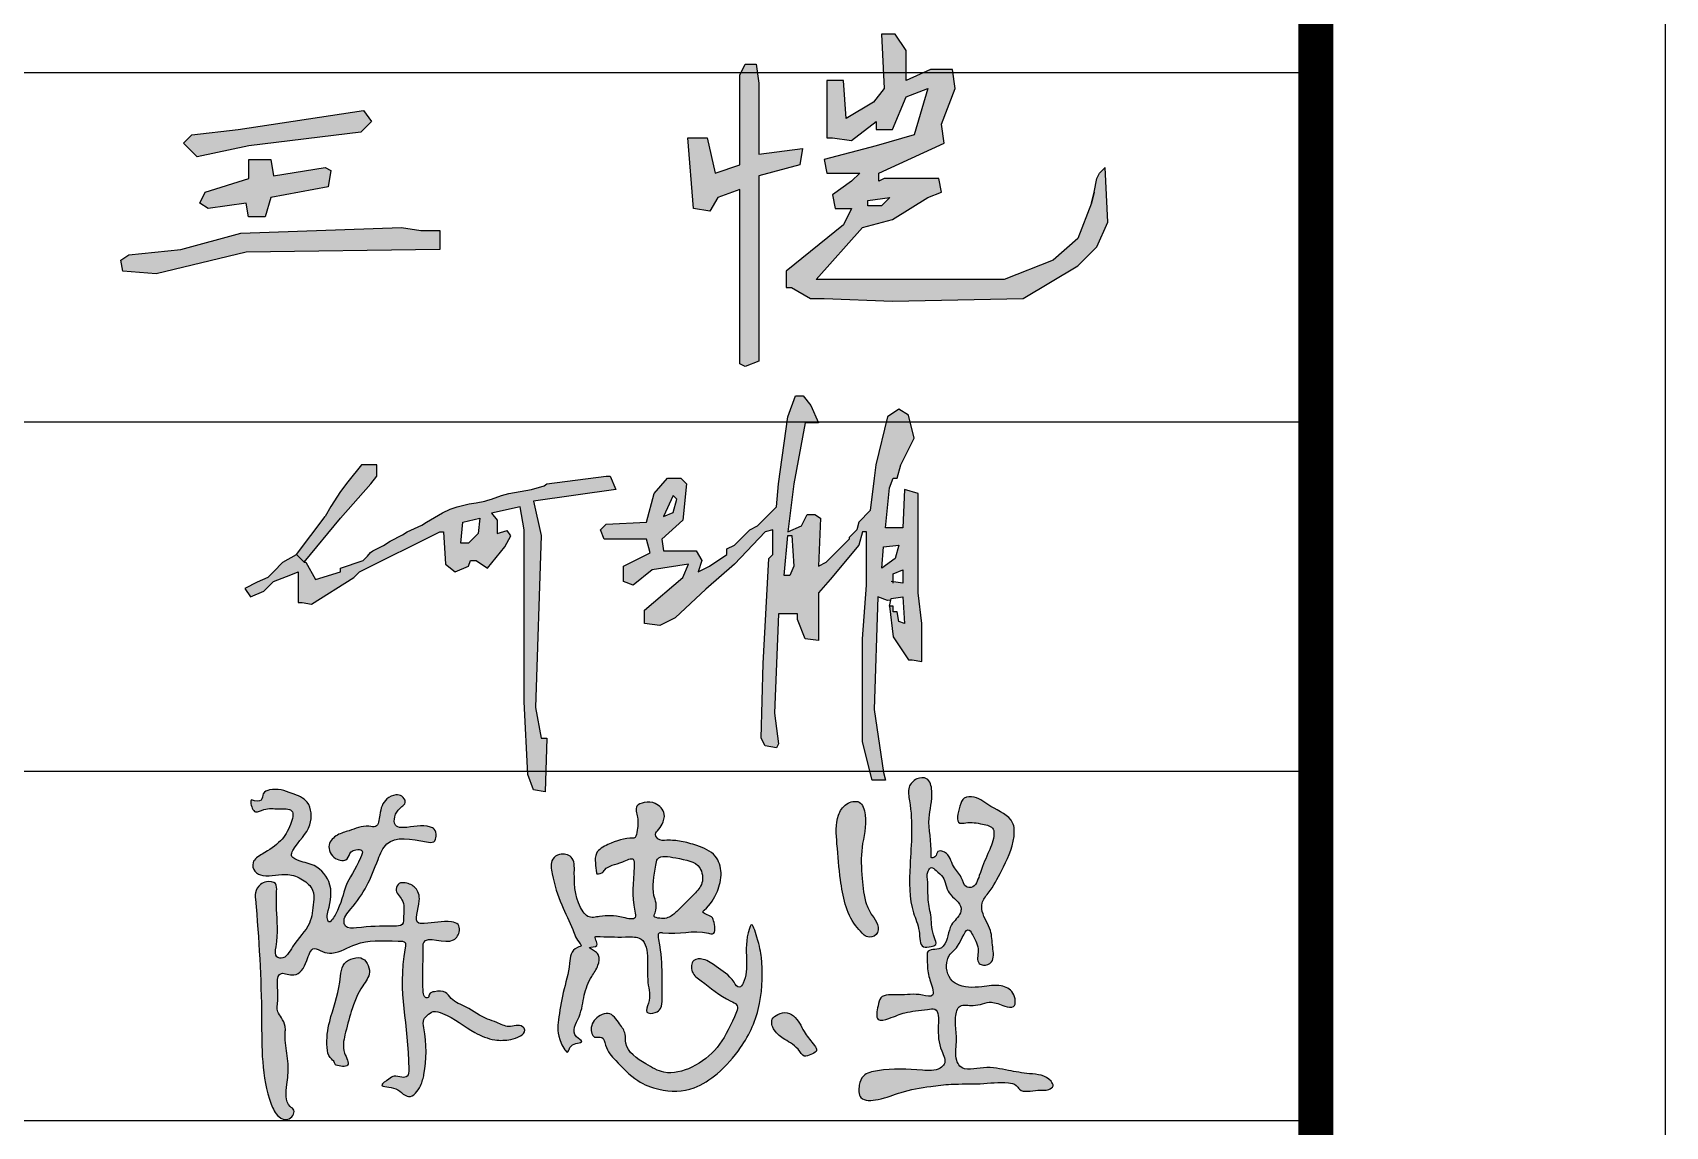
# Model space of a CAD drawing. Extents: x -446699 to 757189, y -606167 to -103070.
# Drawn here: x -299606 to -294935, y -475336 to -472206 of the extents above; entities that cross this region are included whole.
import ezdxf

# ---------------------------------------------------------------- set-up
doc = ezdxf.new("R2010")
doc.units = 0
doc.header["$LTSCALE"] = 1000
doc.header["$MEASUREMENT"] = 0
for name, color, linetype in [('14', 14, 'Continuous'), ('PUB_TITLE', 4, 'Continuous'), ('RAS2DXF', 7, 'Continuous')]:
    doc.layers.add(name, color=color, linetype=linetype)

# ---------------------------------------------------------------- blocks, each defined once
blk = doc.blocks.new('1')
h = blk.add_hatch(color=256)
edge = h.paths.add_edge_path()
edge.add_spline(control_points=[(21355.1, 61904.5), (21364.1, 61901.4), (21389.1, 61905.6), (21390.8, 61942.4), (21368.8, 61966.1), (21347.9, 62009.9), (21340.9, 62077.7), (21336.8, 62167), (21359.5, 62235.7), (21340, 62304), (21291.4, 62292.3), (21263.1, 62244.6), (21270, 62165.4), (21278, 62059.4), (21297.5, 61962.9), (21339, 61917.9), (21349.9, 61906.3), (21355.1, 61904.5)], knot_values=[0, 0, 0, 0, 28.307819, 57.769968, 88.507694, 124.345644, 201.226436, 291.546925, 386.640984, 427.045053, 463.957404, 503.597358, 586.749077, 692.132742, 831.729336, 860.655764, 877.274161, 877.274161, 877.274161, 877.274161], degree=3, periodic=0)
edge = h.paths.add_edge_path()
edge.add_spline(control_points=[(21478.4, 62338), (21481.8, 62348.5), (21497.2, 62365.1), (21536.9, 62368.5), (21551, 62310.3), (21526.4, 62239), (21545, 62181.2), (21541.5, 62131.5), (21559, 62135.5), (21558.2, 62156.5), (21597.1, 62148.5), (21600.9, 62107.5), (21632.4, 62082.3), (21637, 62048.2), (21670.6, 62044.9), (21685.5, 62094.6), (21704.7, 62140.7), (21724.4, 62183.5), (21725.9, 62223.8), (21683.9, 62232.8), (21655.7, 62238.1), (21611.2, 62229), (21623.5, 62278.1), (21635.2, 62311.3), (21679.5, 62311), (21718.5, 62275.6), (21783.7, 62252.1), (21785.2, 62170.4), (21751, 62104.2), (21718.6, 62041.2), (21687.4, 62005.9), (21690.7, 61964.4), (21719.1, 61926.9), (21719.1, 61877.4), (21728, 61831.8), (21698.1, 61818.5), (21672.2, 61828.9), (21684.8, 61870.7), (21669, 61896.9), (21645.4, 61942.3), (21626.4, 61873.3), (21597.7, 61857.4), (21582.1, 61822), (21589.9, 61784.5), (21631.9, 61754.8), (21684.4, 61756.8), (21740.6, 61767.1), (21784.6, 61747.9), (21791.7, 61694.9), (21748.8, 61703.2), (21713.8, 61721.8), (21671.8, 61697.9), (21622, 61712.5), (21609.6, 61663.4), (21615.4, 61630.2), (21616.8, 61588.2), (21609.7, 61555.7), (21633.4, 61510.6), (21699.7, 61530.8), (21762.9, 61515.9), (21828.3, 61504.6), (21880.2, 61503.3), (21900.3, 61469.7), (21878.2, 61455.3), (21846.9, 61462.5), (21804.7, 61447.5), (21788.5, 61476.7), (21746, 61483.7), (21684.8, 61474.5), (21608.3, 61478.1), (21532.1, 61468.5), (21458.2, 61456.4), (21400.3, 61430.5), (21332.2, 61424.7), (21331.3, 61471.8), (21345.1, 61506.9), (21418.9, 61522.8), (21489, 61518.7), (21558.8, 61513.5), (21589.3, 61538.6), (21564.1, 61587.2), (21561.4, 61629.3), (21565.8, 61699.2), (21514.4, 61689.1), (21469.8, 61688.2), (21429.5, 61668.8), (21378.1, 61654.7), (21387.6, 61699.6), (21395.1, 61739.2), (21460, 61731.9), (21497.2, 61741.1), (21551.9, 61726.2), (21544.3, 61766.8), (21529.6, 61799.2), (21532, 61834.5), (21529.5, 61862.9), (21550.1, 61868.2), (21566.5, 61867.1), (21593, 61889.3), (21589, 61937.2), (21626.4, 61962.7), (21632.8, 62002.3), (21586.1, 62024), (21584.5, 62075.3), (21560.1, 62092.1), (21543.3, 62110.2), (21527.6, 62087.8), (21535.2, 62056.2), (21530.8, 62011.2), (21545.5, 61956.8), (21542.8, 61917.6), (21561.4, 61879.9), (21539.3, 61874.9), (21508.4, 61869), (21511.2, 61928.4), (21477.4, 61994.7), (21480.4, 62131), (21491.5, 62247.7), (21474.5, 62325.5), (21478.4, 62338)], knot_values=[0, 0, 0, 0, 33.044335, 61.251559, 99.834577, 179.128309, 287.136684, 293.626372, 304.222081, 321.89763, 341.298681, 389.773321, 429.085753, 460.442942, 474.232403, 515.991121, 584.308958, 637.767202, 657.954884, 691.823055, 741.128844, 758.065346, 807.166317, 833.831578, 862.130535, 917.991356, 996.755558, 1037.203318, 1142.638209, 1218.442181, 1252.732265, 1276.226342, 1336.503053, 1385.433818, 1428.380168, 1453.515176, 1466.493699, 1503.117911, 1551.071281, 1569.222269, 1627.379835, 1663.025516, 1676.825009, 1740.091224, 1754.845074, 1829.056576, 1885.438295, 1925.71278, 1963.797638, 1989.198548, 2029.628044, 2083.630005, 2120.953101, 2156.437268, 2204.47303, 2228.678411, 2281.499038, 2300.604307, 2369.267547, 2442.13093, 2503.488696, 2570.218577, 2584.683942, 2600.307132, 2632.675176, 2686.308392, 2700.819843, 2724.022955, 2805.947354, 2890.997252, 2950.384119, 3037.924619, 3107.921476, 3157.83015, 3194.326335, 3222.848242, 3266.710561, 3397.422524, 3448.986685, 3465.135887, 3504.331042, 3578.987713, 3627.287973, 3648.561463, 3714.591085, 3763.895937, 3794.763936, 3834.894401, 3859.029715, 3911.711329, 3981.003943, 4010.13641, 4031.012851, 4076.58641, 4126.740687, 4136.881334, 4154.006975, 4177.675014, 4186.981897, 4253.331546, 4297.040805, 4309.985415, 4366.046749, 4416.141427, 4443.239008, 4459.260558, 4473.78132, 4505.628004, 4556.902588, 4607.722143, 4668.386119, 4688.700879, 4702.736788, 4724.899117, 4772.03031, 4827.839253, 4966.129027, 5153.423369, 5192.879366, 5192.879366, 5192.879366, 5192.879366], degree=3, periodic=0)
h = blk.add_hatch(color=256)
edge = h.paths.add_edge_path()
edge.add_spline(control_points=[(19572.3, 62301.1), (19580.1, 62297.5), (19602.9, 62294), (19600.3, 62323.1), (19638.7, 62337.7), (19682, 62322.7), (19743.8, 62299.1), (19747.4, 62213), (19702.8, 62180.6), (19682.3, 62139.5), (19707.1, 62121), (19751.3, 62119.2), (19809.1, 62064.2), (19798.9, 61998.8), (19787.8, 61963.7), (19794.6, 61937.9), (19832.4, 61996.9), (19836.8, 62053), (19874.5, 62103), (19897.2, 62158.1), (19872.9, 62157.4), (19854.4, 62151.9), (19850.6, 62121.2), (19805.3, 62127.4), (19785.9, 62170.9), (19818, 62202.6), (19860.7, 62212.9), (19895.1, 62229.5), (19938.4, 62219.4), (19941.6, 62266.6), (19953, 62302.2), (19985.1, 62317.9), (20007.5, 62314.8), (20023.5, 62290.6), (19986, 62273.8), (19977.9, 62222.8), (20032.8, 62219), (20067.9, 62233.6), (20103.9, 62216.2), (20107.4, 62197.8), (20100.5, 62175.3), (20042.1, 62185.5), (19967.6, 62202), (19932.2, 62117), (19907.2, 62050.4), (19869.1, 61995.6), (19833.3, 61956.7), (19844.9, 61926.6), (19907.4, 61933.8), (19948.2, 61935.2), (20012.4, 61934.8), (20010, 61974), (20016.8, 62009.4), (19982.5, 62035.7), (19997, 62061.6), (20021.8, 62061.4), (20050.5, 62047.3), (20064.8, 62002.9), (20035.2, 61942.1), (20095.5, 61942.6), (20128, 61952.5), (20172.1, 61943), (20174.7, 61921.8), (20168.8, 61906.1), (20140.5, 61875.4), (20066.4, 61915.7), (20069.3, 61829.1), (20064.7, 61783.1), (20069, 61733), (20076.6, 61725.6), (20085.5, 61727.2), (20083.9, 61741.6), (20107.1, 61745.8), (20132.7, 61748.3), (20153.4, 61715.2), (20200.9, 61699.7), (20240.5, 61667), (20285, 61656.1), (20316, 61635.9), (20350.6, 61653.5), (20367.9, 61629.3), (20346.9, 61612.1), (20317.9, 61603.3), (20270.2, 61601.5), (20201.7, 61630.5), (20153.5, 61672.4), (20098.4, 61691.1), (20081.1, 61676.9), (20065.8, 61662.3), (20079.2, 61599.7), (20078.1, 61535.5), (20062.4, 61468.3), (20035.4, 61432.6), (20005.9, 61448.5), (19990.1, 61469.2), (19930.9, 61466.4), (19967, 61489.3), (19984.4, 61502.7), (20003.1, 61494.4), (20026.1, 61496.8), (20027.6, 61650.6), (19990.4, 61739.1), (20019.3, 61891.7), (19951.2, 61890.9), (19888.8, 61898.5), (19818.4, 61852.7), (19776.9, 61858.2), (19744.3, 61879.7), (19729.4, 61826.7), (19704.3, 61782), (19633.5, 61813.7), (19652.2, 61732.2), (19640.5, 61690.2), (19658.7, 61667), (19668.3, 61648.3), (19668.1, 61630.6), (19666.4, 61602.1), (19672.5, 61568.4), (19678.2, 61520), (19672.6, 61473.2), (19665, 61420.4), (19701.4, 61398), (19677.2, 61365.5), (19641.7, 61382.7), (19597.3, 61482.4), (19602.6, 61701.4), (19591.4, 61903), (19579.2, 62035), (19592.3, 62055.9), (19614.3, 62065.8), (19644.2, 62063.7), (19642, 62023.6), (19642.4, 61965), (19649, 61908.3), (19635.5, 61845.8), (19669.2, 61837.7), (19694.6, 61891.5), (19742.3, 61932.5), (19749.5, 61995), (19752.1, 62043.6), (19717.8, 62072.5), (19667, 62092.6), (19618.6, 62074.4), (19576.4, 62090.5), (19569.2, 62125.7), (19611.5, 62149.5), (19655.2, 62178.3), (19682.2, 62220.3), (19697.6, 62278.9), (19644, 62273.3), (19613.2, 62280.1), (19583.3, 62261.9), (19569.4, 62277.1), (19565.2, 62304.5), (19572.3, 62301.1)], knot_values=[0, 0, 0, 0, 25.884331, 45.146958, 66.479267, 132.372386, 183.629541, 249.136898, 338.941564, 353.726241, 367.890447, 418.054505, 489.468766, 573.74897, 593.907625, 606.900293, 633.905098, 723.77363, 816.100985, 837.806147, 855.399799, 870.792116, 894.555377, 927.610303, 971.324109, 1008.538417, 1044.472281, 1103.725286, 1123.010919, 1158.076729, 1209.446543, 1237.816404, 1256.192258, 1274.098606, 1306.086355, 1353.726899, 1372.802995, 1452.547703, 1464.511229, 1485.578121, 1503.259404, 1524.004169, 1639.347069, 1691.324781, 1775.26467, 1856.058899, 1900.276122, 1911.35221, 1943.559666, 2052.431381, 2076.45349, 2101.155679, 2148.855552, 2184.335502, 2202.97612, 2220.361757, 2253.0384, 2292.00237, 2356.934082, 2371.969429, 2452.062233, 2472.086559, 2490.247834, 2506.748332, 2522.591775, 2609.854265, 2629.940177, 2750.167605, 2767.664688, 2773.898763, 2779.476268, 2789.84602, 2806.233352, 2838.030837, 2862.388346, 2912.377079, 2983.867455, 3012.231928, 3049.243029, 3089.173088, 3101.456803, 3122.45901, 3152.222609, 3198.178157, 3259.94693, 3369.294473, 3396.541936, 3417.930358, 3432.27997, 3456.748711, 3592.025738, 3626.753462, 3673.316273, 3690.28127, 3716.894538, 3758.619, 3784.87603, 3802.686178, 3825.334006, 3841.112822, 3861.740188, 4214.66915, 4229.977201, 4250.154736, 4374.204511, 4447.590744, 4475.296283, 4500.911409, 4542.182438, 4597.956987, 4634.333597, 4710.448974, 4746.504422, 4766.609563, 4794.246064, 4808.253429, 4818.762977, 4880.227101, 4910.175458, 4963.4827, 5028.011947, 5043.362455, 5074.738615, 5101.980624, 5144.469262, 5395.442128, 5741.667345, 5760.468443, 5788.468415, 5807.223992, 5834.22941, 5856.710805, 5909.695777, 6018.243111, 6047.412488, 6059.865072, 6106.418981, 6191.085927, 6252.932473, 6288.064831, 6329.781822, 6375.229217, 6447.974601, 6473.98292, 6499.291979, 6536.044703, 6601.556585, 6657.161212, 6697.136548, 6734.173708, 6778.414076, 6802.989285, 6817.596061, 6841.081825, 6841.081825, 6841.081825, 6841.081825], degree=3, periodic=0)
h = blk.add_hatch(color=256)
edge = h.paths.add_edge_path()
edge.add_spline(control_points=[(20570.9, 62089.5), (20570.5, 62099.2), (20566.9, 62117.3), (20567.4, 62153.3), (20615.9, 62178.6), (20652.6, 62191), (20685.3, 62189.8), (20690.9, 62219.5), (20693.9, 62244.2), (20680, 62284.9), (20713.4, 62296.4), (20745.1, 62294.5), (20773.9, 62264.6), (20763.5, 62231.8), (20752.2, 62215.5), (20739.8, 62203.2), (20749.8, 62181.8), (20781.4, 62185.4), (20818.7, 62181.9), (20866.6, 62168.4), (20920.2, 62146.8), (20937.6, 62088), (20923.1, 62030.5), (20901.3, 61996.2), (20873.1, 61972), (20905.3, 61966.9), (20914.2, 61944.3), (20919.1, 61907.8), (20851.3, 61926.7), (20810.9, 61908.3), (20748.5, 61917.7), (20759.7, 61857.6), (20762.1, 61807.5), (20761.9, 61739.2), (20761.3, 61696.7), (20742.5, 61680.9), (20708.3, 61680.3), (20731.5, 61726.2), (20709.1, 61786.2), (20734, 61907.2), (20637.1, 61902.1), (20599.8, 61903.9), (20560.7, 61905.3), (20588.6, 61870.7), (20537.3, 61876.7), (20568.5, 61862.1), (20581.1, 61847.2), (20577.1, 61816.3), (20551.4, 61784.4), (20532.4, 61731.8), (20528.5, 61675.5), (20492, 61622.4), (20542.8, 61594.4), (20493.4, 61597.3), (20489.6, 61556), (20455.2, 61615), (20460.6, 61663.3), (20473.5, 61746.3), (20494.6, 61811.6), (20495.4, 61869.6), (20529.8, 61876.7), (20512.4, 61895.8), (20500.5, 61933.8), (20465.1, 62001.6), (20445.6, 62066.1), (20435.3, 62126.6), (20466.2, 62148), (20508.3, 62138.7), (20505.1, 62062), (20510, 62003.7), (20548.6, 61956.3), (20594.8, 61967.1), (20629.4, 61965.6), (20689.3, 61949.8), (20670.6, 62023.1), (20680, 62060.5), (20681.5, 62139.3), (20635.8, 62112.9), (20601.5, 62111.2), (20588.6, 62087.9), (20571.1, 62084.4), (20570.9, 62089.5)], knot_values=[0, 0, 0, 0, 29.135606, 56.755033, 99.176577, 174.688397, 176.214623, 195.326569, 239.578318, 271.639943, 295.525861, 327.722224, 367.765785, 397.377228, 421.496267, 429.123614, 446.975119, 473.321906, 514.643686, 562.029169, 623.542363, 675.150032, 729.584287, 796.442255, 800.757388, 830.384219, 842.68176, 880.929104, 893.234048, 1026.027751, 1035.18538, 1055.06923, 1156.135886, 1227.811536, 1255.641092, 1275.180568, 1299.648305, 1325.974722, 1385.469868, 1517.667305, 1557.467317, 1641.42565, 1642.951877, 1669.056172, 1691.277558, 1712.031125, 1726.095934, 1755.111376, 1792.004, 1850.91614, 1915.27759, 1973.728428, 1994.254744, 2027.928847, 2047.260396, 2079.906995, 2147.440159, 2227.921809, 2315.264465, 2366.423394, 2378.726063, 2384.225997, 2430.615527, 2509.131141, 2603.207751, 2645.935406, 2670.061283, 2704.493964, 2749.657551, 2866.939746, 2886.357907, 2919.9357, 2988.685201, 3023.789356, 3042.153055, 3171.788222, 3193.355546, 3224.818837, 3281.52994, 3294.475445, 3309.738115, 3309.738115, 3309.738115, 3309.738115], degree=3, periodic=0)
edge = h.paths.add_edge_path(flags=16)
edge.add_spline(control_points=[(20740.1, 61960.7), (20752.4, 61957.1), (20778.4, 61954), (20815, 61987.2), (20846.7, 62019.7), (20884.1, 62058.8), (20873.2, 62122.4), (20813, 62129.3), (20748.8, 62144.2), (20739.2, 62086.6), (20728.1, 62032.6), (20751.3, 61991.8), (20736, 61961.9), (20740.1, 61960.7)], knot_values=[0, 0, 0, 0, 38.563907, 70.048674, 141.193957, 180.385001, 224.720125, 300.079383, 352.647117, 371.607594, 459.505059, 509.894327, 522.778058, 522.778058, 522.778058, 522.778058], degree=3, periodic=0)
edge = h.paths.add_edge_path()
edge.add_spline(control_points=[(20996.9, 61768.8), (21006.4, 61789.8), (21007.4, 61846.8), (21003.6, 61897.5), (21022.9, 61950.3), (21042.9, 61884.3), (21054.1, 61828.7), (21053.3, 61703.2), (21001.6, 61589.1), (20929.6, 61509.2), (20850.3, 61454.1), (20762.5, 61453.1), (20682.6, 61485.4), (20633.3, 61537.1), (20597.8, 61575.5), (20592, 61618.1), (20558.9, 61606), (20551.3, 61649.1), (20573.8, 61673.7), (20613.2, 61687.9), (20636.4, 61652.9), (20657.2, 61624.8), (20651.8, 61573.6), (20708.2, 61538.2), (20772.4, 61500.3), (20855, 61521.1), (20930.2, 61582.6), (20959.2, 61644.3), (20987.2, 61706.2), (20930.7, 61729.1), (20895.2, 61763.2), (20844.3, 61796.7), (20846.5, 61841), (20889, 61840.5), (20925.4, 61810.5), (20960.5, 61792.4), (20983.3, 61750), (20994.7, 61763.8), (20996.9, 61768.8)], knot_values=[0, 0, 0, 0, 69.146956, 160.1596, 170.538994, 209.661681, 270.012271, 403.939801, 542.734199, 644.983518, 723.105421, 825.487809, 891.676049, 978.262277, 1032.345249, 1056.858046, 1077.976258, 1106.970714, 1149.979702, 1174.026828, 1219.553341, 1253.030917, 1279.458469, 1362.955829, 1420.988415, 1503.521239, 1595.894421, 1698.776267, 1734.120383, 1754.013834, 1858.704988, 1895.236876, 1928.173776, 1955.774783, 1999.197238, 2067.92374, 2088.795082, 2105.194045, 2105.194045, 2105.194045, 2105.194045], degree=3, periodic=0)
edge = h.paths.add_edge_path()
edge.add_spline(control_points=[(21179, 61556.9), (21185.4, 61559.3), (21195.6, 61562.4), (21214.5, 61572.8), (21197, 61598.4), (21173.3, 61623.3), (21157.8, 61664.9), (21125.1, 61687.2), (21099.4, 61680.3), (21074.3, 61664.1), (21086.2, 61627), (21121.9, 61601.9), (21153.8, 61586.5), (21172, 61554.3), (21179, 61556.9)], knot_values=[0, 0, 0, 0, 20.452144, 35.584474, 50.711265, 95.771901, 149.522495, 176.842895, 204.491798, 225.356726, 257.446545, 297.982839, 354.383923, 376.85309, 376.85309, 376.85309, 376.85309], degree=3, periodic=0)
h = blk.add_hatch(color=256)
edge = h.paths.add_edge_path()
edge.add_spline(control_points=[(19815.2, 61531.2), (19825.7, 61527.4), (19862.7, 61523.2), (19831.2, 61575), (19841.9, 61624), (19859.3, 61691.6), (19882.4, 61752), (19922.7, 61799.2), (19895.4, 61850.6), (19862.3, 61841), (19829.7, 61825.5), (19828, 61748.1), (19796.8, 61673.1), (19785.3, 61598.6), (19793.4, 61553.6), (19810.6, 61543), (19812.7, 61532.1), (19815.2, 61531.2)], knot_values=[0, 0, 0, 0, 33.43765, 69.500786, 122.128847, 193.046237, 274.558494, 318.271131, 366.985344, 396.539847, 410.74842, 473.090773, 591.202533, 667.582671, 698.228829, 717.806149, 725.687829, 725.687829, 725.687829, 725.687829], degree=3, periodic=0)
for points, knots in [([(21478.4, 62338), (21481.8, 62348.5), (21497.2, 62365.1), (21536.9, 62368.5), (21551, 62310.3), (21526.4, 62239), (21545, 62181.2), (21541.5, 62131.5), (21559, 62135.5), (21558.2, 62156.5), (21597.1, 62148.5), (21600.9, 62107.5), (21632.4, 62082.3), (21637, 62048.2), (21670.6, 62044.9), (21685.5, 62094.6), (21704.7, 62140.7), (21724.4, 62183.5), (21725.9, 62223.8), (21683.9, 62232.8), (21655.7, 62238.1), (21611.2, 62229), (21623.5, 62278.1), (21635.2, 62311.3), (21679.5, 62311), (21718.5, 62275.6), (21783.7, 62252.1), (21785.2, 62170.4), (21751, 62104.2), (21718.6, 62041.2), (21687.4, 62005.9), (21690.7, 61964.4), (21719.1, 61926.9), (21719.1, 61877.4), (21728, 61831.8), (21698.1, 61818.5), (21672.2, 61828.9), (21684.8, 61870.7), (21669, 61896.9), (21645.4, 61942.3), (21626.4, 61873.3), (21597.7, 61857.4), (21582.1, 61822), (21589.9, 61784.5), (21631.9, 61754.8), (21684.4, 61756.8), (21740.6, 61767.1), (21784.6, 61747.9), (21791.7, 61694.9), (21748.8, 61703.2), (21713.8, 61721.8), (21671.8, 61697.9), (21622, 61712.5), (21609.6, 61663.4), (21615.4, 61630.2), (21616.8, 61588.2), (21609.7, 61555.7), (21633.4, 61510.6), (21699.7, 61530.8), (21762.9, 61515.9), (21828.3, 61504.6), (21880.2, 61503.3), (21900.3, 61469.7), (21878.2, 61455.3), (21846.9, 61462.5), (21804.7, 61447.5), (21788.5, 61476.7), (21746, 61483.7), (21684.8, 61474.5), (21608.3, 61478.1), (21532.1, 61468.5), (21458.2, 61456.4), (21400.3, 61430.5), (21332.2, 61424.7), (21331.3, 61471.8), (21345.1, 61506.9), (21418.9, 61522.8), (21489, 61518.7), (21558.8, 61513.5), (21589.3, 61538.6), (21564.1, 61587.2), (21561.4, 61629.3), (21565.8, 61699.2), (21514.4, 61689.1), (21469.8, 61688.2), (21429.5, 61668.8), (21378.1, 61654.7), (21387.6, 61699.6), (21395.1, 61739.2), (21460, 61731.9), (21497.2, 61741.1), (21551.9, 61726.2), (21544.3, 61766.8), (21529.6, 61799.2), (21532, 61834.5), (21529.5, 61862.9), (21550.1, 61868.2), (21566.5, 61867.1), (21593, 61889.3), (21589, 61937.2), (21626.4, 61962.7), (21632.8, 62002.3), (21586.1, 62024), (21584.5, 62075.3), (21560.1, 62092.1), (21543.3, 62110.2), (21527.6, 62087.8), (21535.2, 62056.2), (21530.8, 62011.2), (21545.5, 61956.8), (21542.8, 61917.6), (21561.4, 61879.9), (21539.3, 61874.9), (21508.4, 61869), (21511.2, 61928.4), (21477.4, 61994.7), (21480.4, 62131), (21491.5, 62247.7), (21474.5, 62325.5), (21478.4, 62338)], [0, 0, 0, 0, 33.044335, 61.251559, 99.834577, 179.128309, 287.136684, 293.626372, 304.222081, 321.89763, 341.298681, 389.773321, 429.085753, 460.442942, 474.232403, 515.991121, 584.308958, 637.767202, 657.954884, 691.823055, 741.128844, 758.065346, 807.166317, 833.831578, 862.130535, 917.991356, 996.755558, 1037.203318, 1142.638209, 1218.442181, 1252.732265, 1276.226342, 1336.503053, 1385.433818, 1428.380168, 1453.515176, 1466.493699, 1503.117911, 1551.071281, 1569.222269, 1627.379835, 1663.025516, 1676.825009, 1740.091224, 1754.845074, 1829.056576, 1885.438295, 1925.71278, 1963.797638, 1989.198547, 2029.628044, 2083.630005, 2120.953101, 2156.437268, 2204.47303, 2228.678411, 2281.499038, 2300.604307, 2369.267547, 2442.13093, 2503.488696, 2570.218577, 2584.683942, 2600.307132, 2632.675176, 2686.308392, 2700.819843, 2724.022955, 2805.947354, 2890.997252, 2950.384119, 3037.924619, 3107.921476, 3157.83015, 3194.326335, 3222.848242, 3266.710561, 3397.422524, 3448.986685, 3465.135887, 3504.331042, 3578.987713, 3627.287973, 3648.561463, 3714.591085, 3763.895937, 3794.763936, 3834.894401, 3859.029715, 3911.711329, 3981.003943, 4010.13641, 4031.012851, 4076.58641, 4126.740687, 4136.881334, 4154.006975, 4177.675014, 4186.981897, 4253.331546, 4297.040805, 4309.985415, 4366.046749, 4416.141427, 4443.239008, 4459.260558, 4473.78132, 4505.628004, 4556.902588, 4607.722143, 4668.386119, 4688.700879, 4702.736788, 4724.899117, 4772.03031, 4827.839253, 4966.129027, 5153.423369, 5192.879366, 5192.879366, 5192.879366, 5192.879366]), ([(19572.3, 62301.1), (19580.1, 62297.5), (19602.9, 62294), (19600.3, 62323.1), (19638.7, 62337.7), (19682, 62322.7), (19743.8, 62299.1), (19747.4, 62213), (19702.8, 62180.6), (19682.3, 62139.5), (19707.1, 62121), (19751.3, 62119.2), (19809.1, 62064.2), (19798.9, 61998.8), (19787.8, 61963.7), (19794.6, 61937.9), (19832.4, 61996.9), (19836.8, 62053), (19874.5, 62103), (19897.2, 62158.1), (19872.9, 62157.4), (19854.4, 62151.9), (19850.6, 62121.2), (19805.3, 62127.4), (19785.9, 62170.9), (19818, 62202.6), (19860.7, 62212.9), (19895.1, 62229.5), (19938.4, 62219.4), (19941.6, 62266.6), (19953, 62302.2), (19985.1, 62317.9), (20007.5, 62314.8), (20023.5, 62290.6), (19986, 62273.8), (19977.9, 62222.8), (20032.8, 62219), (20067.9, 62233.6), (20103.9, 62216.2), (20107.4, 62197.8), (20100.5, 62175.3), (20042.1, 62185.5), (19967.6, 62202), (19932.2, 62117), (19907.2, 62050.4), (19869.1, 61995.6), (19833.3, 61956.7), (19844.9, 61926.6), (19907.4, 61933.8), (19948.2, 61935.2), (20012.4, 61934.8), (20010, 61974), (20016.8, 62009.4), (19982.5, 62035.7), (19997, 62061.6), (20021.8, 62061.4), (20050.5, 62047.3), (20064.8, 62002.9), (20035.2, 61942.1), (20095.5, 61942.6), (20128, 61952.5), (20172.1, 61943), (20174.7, 61921.8), (20168.8, 61906.1), (20140.5, 61875.4), (20066.4, 61915.7), (20069.3, 61829.1), (20064.7, 61783.1), (20069, 61733), (20076.6, 61725.6), (20085.5, 61727.2), (20083.9, 61741.6), (20107.1, 61745.8), (20132.7, 61748.3), (20153.4, 61715.2), (20200.9, 61699.7), (20240.5, 61667), (20285, 61656.1), (20316, 61635.9), (20350.6, 61653.5), (20367.9, 61629.3), (20346.9, 61612.1), (20317.9, 61603.3), (20270.2, 61601.5), (20201.7, 61630.5), (20153.5, 61672.4), (20098.4, 61691.1), (20081.1, 61676.9), (20065.8, 61662.3), (20079.2, 61599.7), (20078.1, 61535.5), (20062.4, 61468.3), (20035.4, 61432.6), (20005.9, 61448.5), (19990.1, 61469.2), (19930.9, 61466.4), (19967, 61489.3), (19984.4, 61502.7), (20003.1, 61494.4), (20026.1, 61496.8), (20027.6, 61650.6), (19990.4, 61739.1), (20019.3, 61891.7), (19951.2, 61890.9), (19888.8, 61898.5), (19818.4, 61852.7), (19776.9, 61858.2), (19744.3, 61879.7), (19729.4, 61826.7), (19704.3, 61782), (19633.5, 61813.7), (19652.2, 61732.2), (19640.5, 61690.2), (19658.7, 61667), (19668.3, 61648.3), (19668.1, 61630.6), (19666.4, 61602.1), (19672.5, 61568.4), (19678.2, 61520), (19672.6, 61473.2), (19665, 61420.4), (19701.4, 61398), (19677.2, 61365.5), (19641.7, 61382.7), (19597.3, 61482.4), (19602.6, 61701.4), (19591.4, 61903), (19579.2, 62035), (19592.3, 62055.9), (19614.3, 62065.8), (19644.2, 62063.7), (19642, 62023.6), (19642.4, 61965), (19649, 61908.3), (19635.5, 61845.8), (19669.2, 61837.7), (19694.6, 61891.5), (19742.3, 61932.5), (19749.5, 61995), (19752.1, 62043.6), (19717.8, 62072.5), (19667, 62092.6), (19618.6, 62074.4), (19576.4, 62090.5), (19569.2, 62125.7), (19611.5, 62149.5), (19655.2, 62178.3), (19682.2, 62220.3), (19697.6, 62278.9), (19644, 62273.3), (19613.2, 62280.1), (19583.3, 62261.9), (19569.4, 62277.1), (19565.2, 62304.5), (19572.3, 62301.1)], [0, 0, 0, 0, 25.884331, 45.146958, 66.479267, 132.372386, 183.629541, 249.136898, 338.941564, 353.726241, 367.890447, 418.054505, 489.468766, 573.74897, 593.907625, 606.900293, 633.905098, 723.77363, 816.100985, 837.806147, 855.399799, 870.792116, 894.555377, 927.610303, 971.324109, 1008.538417, 1044.472281, 1103.725286, 1123.010919, 1158.076729, 1209.446543, 1237.816404, 1256.192258, 1274.098606, 1306.086355, 1353.726899, 1372.802995, 1452.547703, 1464.511229, 1485.578121, 1503.259404, 1524.004169, 1639.347069, 1691.324781, 1775.26467, 1856.058899, 1900.276122, 1911.35221, 1943.559666, 2052.431381, 2076.45349, 2101.155679, 2148.855552, 2184.335502, 2202.97612, 2220.361757, 2253.0384, 2292.00237, 2356.934082, 2371.969429, 2452.062233, 2472.086559, 2490.247834, 2506.748332, 2522.591775, 2609.854265, 2629.940177, 2750.167605, 2767.664688, 2773.898763, 2779.476268, 2789.84602, 2806.233352, 2838.030837, 2862.388346, 2912.377079, 2983.867455, 3012.231928, 3049.243029, 3089.173088, 3101.456803, 3122.45901, 3152.222609, 3198.178157, 3259.94693, 3369.294473, 3396.541936, 3417.930358, 3432.27997, 3456.748711, 3592.025738, 3626.753462, 3673.316273, 3690.28127, 3716.894538, 3758.619, 3784.87603, 3802.686178, 3825.334006, 3841.112822, 3861.740188, 4214.66915, 4229.977201, 4250.154736, 4374.204511, 4447.590744, 4475.296283, 4500.911409, 4542.182438, 4597.956987, 4634.333597, 4710.448974, 4746.504422, 4766.609563, 4794.246064, 4808.253429, 4818.762977, 4880.227101, 4910.175458, 4963.4827, 5028.011947, 5043.362455, 5074.738615, 5101.980624, 5144.469262, 5395.442128, 5741.667345, 5760.468443, 5788.468415, 5807.223992, 5834.22941, 5856.710805, 5909.695777, 6018.243111, 6047.412488, 6059.865072, 6106.418981, 6191.085927, 6252.932473, 6288.064831, 6329.781822, 6375.229217, 6447.974601, 6473.98292, 6499.291979, 6536.044703, 6601.556585, 6657.161212, 6697.136548, 6734.173708, 6778.414076, 6802.989285, 6817.596061, 6841.081825, 6841.081825, 6841.081825, 6841.081825]), ([(20570.9, 62089.5), (20570.5, 62099.2), (20566.9, 62117.3), (20567.4, 62153.3), (20615.9, 62178.6), (20652.6, 62191), (20685.3, 62189.8), (20690.9, 62219.5), (20693.9, 62244.2), (20680, 62284.9), (20713.4, 62296.4), (20745.1, 62294.5), (20773.9, 62264.6), (20763.5, 62231.8), (20752.2, 62215.5), (20739.8, 62203.2), (20749.8, 62181.8), (20781.4, 62185.4), (20818.7, 62181.9), (20866.6, 62168.4), (20920.2, 62146.8), (20937.6, 62088), (20923.1, 62030.5), (20901.3, 61996.2), (20873.1, 61972), (20905.3, 61966.9), (20914.2, 61944.3), (20919.1, 61907.8), (20851.3, 61926.7), (20810.9, 61908.3), (20748.5, 61917.7), (20759.7, 61857.6), (20762.1, 61807.5), (20761.9, 61739.2), (20761.3, 61696.7), (20742.5, 61680.9), (20708.3, 61680.3), (20731.5, 61726.2), (20709.1, 61786.2), (20734, 61907.2), (20637.1, 61902.1), (20599.8, 61903.9), (20560.7, 61905.3), (20588.6, 61870.7), (20537.3, 61876.7), (20568.5, 61862.1), (20581.1, 61847.2), (20577.1, 61816.3), (20551.4, 61784.4), (20532.4, 61731.8), (20528.5, 61675.5), (20492, 61622.4), (20542.8, 61594.4), (20493.4, 61597.3), (20489.6, 61556), (20455.2, 61615), (20460.6, 61663.3), (20473.5, 61746.3), (20494.6, 61811.6), (20495.4, 61869.6), (20529.8, 61876.7), (20512.4, 61895.8), (20500.5, 61933.8), (20465.1, 62001.6), (20445.6, 62066.1), (20435.3, 62126.6), (20466.2, 62148), (20508.3, 62138.7), (20505.1, 62062), (20510, 62003.7), (20548.6, 61956.3), (20594.8, 61967.1), (20629.4, 61965.6), (20689.3, 61949.8), (20670.6, 62023.1), (20680, 62060.5), (20681.5, 62139.3), (20635.8, 62112.9), (20601.5, 62111.2), (20588.6, 62087.9), (20571.1, 62084.4), (20570.9, 62089.5)], [0, 0, 0, 0, 29.135606, 56.755033, 99.176577, 174.688397, 176.214623, 195.326569, 239.578318, 271.639943, 295.525861, 327.722224, 367.765785, 397.377228, 421.496267, 429.123614, 446.975119, 473.321906, 514.643686, 562.029169, 623.542363, 675.150032, 729.584287, 796.442255, 800.757388, 830.384219, 842.68176, 880.929104, 893.234048, 1026.027751, 1035.18538, 1055.06923, 1156.135886, 1227.811536, 1255.641092, 1275.180568, 1299.648305, 1325.974722, 1385.469868, 1517.667305, 1557.467317, 1641.42565, 1642.951877, 1669.056172, 1691.277558, 1712.031125, 1726.095934, 1755.111376, 1792.004, 1850.91614, 1915.27759, 1973.728428, 1994.254744, 2027.928847, 2047.260396, 2079.906995, 2147.440159, 2227.921809, 2315.264465, 2366.423394, 2378.726063, 2384.225997, 2430.615527, 2509.131141, 2603.207751, 2645.935406, 2670.061283, 2704.493964, 2749.657551, 2866.939746, 2886.357907, 2919.9357, 2988.685201, 3023.789356, 3042.153055, 3171.788222, 3193.355546, 3224.818837, 3281.52994, 3294.475445, 3309.738115, 3309.738115, 3309.738115, 3309.738115]), ([(21355.1, 61904.5), (21364.1, 61901.4), (21389.1, 61905.6), (21390.8, 61942.4), (21368.8, 61966.1), (21347.9, 62009.9), (21340.9, 62077.7), (21336.8, 62167), (21359.5, 62235.7), (21340, 62304), (21291.4, 62292.3), (21263.1, 62244.6), (21270, 62165.4), (21278, 62059.4), (21297.5, 61962.9), (21339, 61917.9), (21349.9, 61906.3), (21355.1, 61904.5)], [0, 0, 0, 0, 28.307819, 57.769968, 88.507694, 124.345644, 201.226436, 291.546925, 386.640984, 427.045053, 463.957404, 503.597358, 586.749077, 692.132742, 831.729336, 860.655764, 877.274161, 877.274161, 877.274161, 877.274161]), ([(20740.1, 61960.7), (20752.4, 61957.1), (20778.4, 61954), (20815, 61987.2), (20846.7, 62019.7), (20884.1, 62058.8), (20873.2, 62122.4), (20813, 62129.3), (20748.8, 62144.2), (20739.2, 62086.6), (20728.1, 62032.6), (20751.3, 61991.8), (20736, 61961.9), (20740.1, 61960.7)], [0, 0, 0, 0, 38.563907, 70.048674, 141.193957, 180.385001, 224.720125, 300.079383, 352.647117, 371.607594, 459.505059, 509.894327, 522.778058, 522.778058, 522.778058, 522.778058]), ([(20996.9, 61768.8), (21006.4, 61789.8), (21007.4, 61846.8), (21003.6, 61897.5), (21022.9, 61950.3), (21042.9, 61884.3), (21054.1, 61828.7), (21053.3, 61703.2), (21001.6, 61589.1), (20929.6, 61509.2), (20850.3, 61454.1), (20762.5, 61453.1), (20682.6, 61485.4), (20633.3, 61537.1), (20597.8, 61575.5), (20592, 61618.1), (20558.9, 61606), (20551.3, 61649.1), (20573.8, 61673.7), (20613.2, 61687.9), (20636.4, 61652.9), (20657.2, 61624.8), (20651.8, 61573.6), (20708.2, 61538.2), (20772.4, 61500.3), (20855, 61521.1), (20930.2, 61582.6), (20959.2, 61644.3), (20987.2, 61706.2), (20930.7, 61729.1), (20895.2, 61763.2), (20844.3, 61796.7), (20846.5, 61841), (20889, 61840.5), (20925.4, 61810.5), (20960.5, 61792.4), (20983.3, 61750), (20994.7, 61763.8), (20996.9, 61768.8)], [0, 0, 0, 0, 69.146956, 160.1596, 170.538994, 209.661681, 270.012271, 403.939801, 542.734199, 644.983518, 723.105421, 825.487809, 891.676049, 978.262277, 1032.345249, 1056.858046, 1077.976258, 1106.970714, 1149.979702, 1174.026828, 1219.553341, 1253.030917, 1279.458469, 1362.955829, 1420.988415, 1503.521239, 1595.894421, 1698.776267, 1734.120383, 1754.013834, 1858.704988, 1895.236875, 1928.173776, 1955.774783, 1999.197238, 2067.92374, 2088.795082, 2105.194045, 2105.194045, 2105.194045, 2105.194045]), ([(19815.2, 61531.2), (19825.7, 61527.4), (19862.7, 61523.2), (19831.2, 61575), (19841.9, 61624), (19859.3, 61691.6), (19882.4, 61752), (19922.7, 61799.2), (19895.4, 61850.6), (19862.3, 61841), (19829.7, 61825.5), (19828, 61748.1), (19796.8, 61673.1), (19785.3, 61598.6), (19793.4, 61553.6), (19810.6, 61543), (19812.7, 61532.1), (19815.2, 61531.2)], [0, 0, 0, 0, 33.43765, 69.500786, 122.128847, 193.046237, 274.558494, 318.271131, 366.985344, 396.539847, 410.74842, 473.090773, 591.202533, 667.582671, 698.228829, 717.806149, 725.687829, 725.687829, 725.687829, 725.687829]), ([(21179, 61556.9), (21185.4, 61559.3), (21195.6, 61562.4), (21214.5, 61572.8), (21197, 61598.4), (21173.3, 61623.3), (21157.8, 61664.9), (21125.1, 61687.2), (21099.4, 61680.3), (21074.3, 61664.1), (21086.2, 61627), (21121.9, 61601.9), (21153.8, 61586.5), (21172, 61554.3), (21179, 61556.9)], [0, 0, 0, 0, 20.452144, 35.584474, 50.711265, 95.771901, 149.522495, 176.842895, 204.491798, 225.356726, 257.446545, 297.982839, 354.383923, 376.85309, 376.85309, 376.85309, 376.85309])]:
    blk.add_open_spline(points, degree=3, knots=knots)
blk = doc.blocks.new('陈忠坚签名_t3')
at = {"xscale": 0.5265000002179296, "yscale": 0.5265000002179296, "zscale": 0.5265000002179296}
blk.add_blockref('1', (38057.4, -9470.4), dxfattribs=at)
blk = doc.blocks.new('A$C38097BB6')
at = {"linetype": 'Continuous'}
h = blk.add_hatch(color=4, dxfattribs=at)
h.dxf.hatch_style = 1
h.paths.add_polyline_path([(1560.9, 922.9), (1554, 963.9), (1629.3, 1032.3), (1643, 1162.3), (1622.4, 1182.8), (1574.6, 1182.8), (1526.7, 1128.1), (1499.3, 1025.5), (1355.7, 1018.6), (1335.2, 998.1), (1348.8, 963.9), (1499.3, 963.9), (1513, 916), (1417.2, 868.2), (1417.2, 813.4), (1451.4, 799.8), (1519.8, 854.5), (1649.8, 875), (1629.3, 827.1), (1492.5, 710.8), (1492.5, 663), (1547.2, 656.1), (1601.9, 683.5), (1711.4, 786.1), (1814, 875), (1923.4, 991.3), (1950.8, 998.1), (1950.8, 909.2), (1937.1, 895.5), (1916.6, 519.3), (1909.7, 252.6), (1923.4, 225.2), (1964.4, 218.4), (1971.3, 232), (1957.6, 341.5), (1971.3, 697.2), (2039.7, 697.2), (2039.7, 676.6), (2067, 608.2), (2114.9, 601.4), (2114.9, 772.4), (2156, 820.3), (2258.6, 943.4), (2272.2, 991.3), (2285.9, 991.3), (2285.9, 799.8), (2272.2, 608.2), (2272.2, 238.9), (2306.4, 102.1), (2354.3, 102.1), (2347.5, 129.4), (2313.3, 355.2), (2327, 758.7), (2361.2, 745), (2373.4, 746), (2374.8, 751.9), (2415.9, 758.7), (2422.7, 663), (2402.2, 669.8), (2395.4, 704), (2381.7, 704), (2381.7, 724.5), (2368, 724.5), (2381.7, 615.1), (2436.4, 533), (2450.1, 533), (2484.3, 526.2), (2484.3, 663), (2470.6, 772.4), (2470.6, 1128.1), (2422.7, 1141.8), (2415.9, 1005), (2354.3, 1005), (2368, 1148.6), (2381.7, 1182.8), (2395.4, 1182.8), (2409, 1230.7), (2456.9, 1326.4), (2436.4, 1408.5), (2402.2, 1429), (2361.2, 1401.7), (2320.1, 1230.7), (2313.3, 1182.8), (2299.6, 1066.5), (2258.6, 1025.5), (2251.7, 998.1), (2224.4, 970.8), (2224.4, 963.9), (2142.3, 881.8), (2114.9, 868.2), (2121.8, 1039.2), (2101.2, 1052.8), (2073.9, 1052.8), (2053.4, 1011.8), (2005.5, 991.3), (2026, 1162.3), (2067, 1381.2), (2114.9, 1381.2), (2087.6, 1442.7), (2060.2, 1476.9), (2032.8, 1476.9), (2005.5, 1401.7), (1971.3, 1162.3), (1964.4, 1080.2), (1896, 1011.8), (1868.7, 998.1), (1814, 943.4), (1786.6, 929.7), (1786.6, 909.2), (1725, 868.2), (1684, 847.6), (1697.7, 888.7), (1677.2, 922.9)])
h.paths.add_polyline_path([(1560.9, 1046), (1595.1, 1121.2), (1608.3, 1108), (1595.1, 1059.7)], flags=16)
h.paths.add_polyline_path([(2005.5, 977.6), (2019.2, 977.6), (2026, 868.2), (2012.3, 834), (1991.8, 834)], flags=16)
h.paths.add_polyline_path([(2340.6, 861.3), (2347.5, 936.6), (2402.2, 943.4), (2388.5, 895.5)], flags=16)
h.paths.add_polyline_path([(2381.7, 812.3), (2381.7, 840.8), (2415.9, 854.5), (2415.9, 806.6)], flags=16)
h = blk.add_hatch(color=4, dxfattribs=at)
h.dxf.hatch_style = 1
h.paths.add_polyline_path([(247.6, 909.2), (275, 881.8), (404.9, 1039.2), (514.4, 1162.3), (534.9, 1189.6), (534.9, 1230.7), (480.2, 1230.7), (431.4, 1169.8), (404.9, 1134.9), (371.1, 1081.3), (350.2, 1046)])
h = blk.add_hatch(color=4, dxfattribs=at)
h.dxf.hatch_style = 1
h.paths.add_polyline_path([(254.4, 847.6), (254.4, 799.8), (254.4, 738.2), (268.1, 738.2), (302.3, 731.4), (452.8, 827.1), (473.3, 847.6), (760.6, 991.3), (774.3, 991.3), (781.1, 875), (815.3, 847.6), (863.2, 868.2), (870, 888.7), (890.6, 888.7), (931.6, 861.3), (993.2, 936.6), (1014.4, 976), (1001.8, 995.2), (965.8, 984.4), (965.8, 1032.3), (945.9, 1057.8), (1047.9, 1080.2), (1061.6, 998.1), (1061.6, 697.2), (1061.6, 382.5), (1075.2, 122.6), (1095.8, 67.9), (1136.8, 61), (1143.6, 252.6), (1123.1, 252.6), (1102.6, 362), (1123.1, 977.6), (1095.8, 1100.7), (1389.9, 1141.8), (1369.4, 1189.6), (1355.7, 1189.6), (1143.6, 1162.3), (1133.4, 1155.4), (1088.9, 1141.8), (1006.8, 1128.1), (981.2, 1120.7), (945.3, 1107.6), (932.8, 1104.4), (921, 1100.9), (890.6, 1093.9), (865.6, 1090.4), (822.2, 1080.2), (798.1, 1071.5), (769.7, 1059.2), (712.7, 1025.5), (696, 1014.3), (644.3, 991.3), (627.4, 980.1), (582.8, 957.1), (559.6, 941.4), (521.2, 922.9), (513.1, 917), (502.3, 903.5), (487, 888.7), (404.9, 861.3), (404.9, 847.6), (316, 820.3), (281.8, 881.8), (275, 881.8), (247.6, 909.2), (199.7, 881.8), (165.5, 847.6), (145, 827.1), (107.7, 810.1), (63.1, 787.5), (83.4, 758.7), (131.2, 778.8), (165.5, 813.4), (227.5, 836.7)])
h.paths.add_polyline_path([(835.8, 950.2), (842.7, 1025.5), (904.2, 1039.2), (897.4, 984.4), (863.2, 950.2)], flags=16)
for p, q in [((247.6, 909.2), (350.2, 1046)), ((1014.4, 976), (1001.8, 995.2))]:
    blk.add_line(p, q, dxfattribs=at)
at = {"layer": 'RAS2DXF', "color": 0}
for points in [[(2361.2, 745, 0), (2327, 758.7, 0), (2313.3, 355.2, 0), (2347.5, 129.4, 0), (2354.3, 102.1, 0), (2306.4, 102.1, 0), (2272.2, 238.9, 0), (2272.2, 608.2, 0), (2285.9, 799.8, 0), (2285.9, 991.3, 0), (2272.2, 991.3, 0), (2258.6, 943.4, 0), (2156, 820.3, 0), (2114.9, 772.4, 0), (2114.9, 601.4, 0), (2067, 608.2, 0), (2039.7, 676.6, 0), (2039.7, 697.2, 0), (1971.3, 697.2, 0), (1957.6, 341.5, 0), (1971.3, 232, 0), (1964.4, 218.4, 0), (1923.4, 225.2, 0), (1909.7, 252.6, 0), (1916.6, 519.3, 0), (1937.1, 895.5, 0), (1950.8, 909.2, 0), (1950.8, 998.1, 0), (1923.4, 991.3, 0), (1814, 875, 0), (1711.4, 786.1, 0), (1601.9, 683.5, 0), (1547.2, 656.1, 0), (1492.5, 663, 0), (1492.5, 710.8, 0), (1629.3, 827.1, 0), (1649.8, 875, 0), (1519.8, 854.5, 0), (1451.4, 799.8, 0), (1417.2, 813.4, 0), (1417.2, 868.2, 0), (1513, 916, 0), (1499.3, 963.9, 0), (1348.8, 963.9, 0), (1335.2, 998.1, 0), (1355.7, 1018.6, 0), (1499.3, 1025.5, 0), (1526.7, 1128.1, 0), (1574.6, 1182.8, 0), (1622.4, 1182.8, 0), (1643, 1162.3, 0), (1629.3, 1032.3, 0), (1554, 963.9, 0), (1560.9, 922.9, 0), (1677.2, 922.9, 0), (1697.7, 888.7, 0), (1684, 847.6, 0), (1725, 868.2, 0), (1786.6, 909.2, 0), (1786.6, 929.7, 0), (1814, 943.4, 0), (1868.7, 998.1, 0), (1896, 1011.8, 0), (1964.4, 1080.2, 0), (1971.3, 1162.3, 0), (2005.5, 1401.7, 0), (2032.8, 1476.9, 0), (2060.2, 1476.9, 0), (2087.6, 1442.7, 0), (2114.9, 1381.2, 0), (2067, 1381.2, 0), (2026, 1162.3, 0), (2005.5, 991.3, 0), (2053.4, 1011.8, 0), (2073.9, 1052.8, 0), (2101.2, 1052.8, 0), (2121.8, 1039.2, 0), (2114.9, 868.2, 0), (2142.3, 881.8, 0), (2224.4, 963.9, 0)], [(2368, 724.5, 0), (2374.8, 751.9, 0), (2415.9, 758.7, 0), (2422.7, 663, 0), (2402.2, 669.8, 0), (2395.4, 704, 0), (2381.7, 704, 0), (2381.7, 724.5, 0), (2368, 724.5, 0), (2381.7, 615.1, 0), (2436.4, 533, 0), (2450.1, 533, 0), (2484.3, 526.2, 0), (2484.3, 663, 0), (2470.6, 772.4, 0), (2470.6, 1128.1, 0), (2422.7, 1141.8, 0), (2415.9, 1005, 0), (2354.3, 1005, 0), (2368, 1148.6, 0), (2381.7, 1182.8, 0), (2395.4, 1182.8, 0), (2409, 1230.7, 0), (2456.9, 1326.4, 0), (2436.4, 1408.5, 0), (2402.2, 1429, 0), (2361.2, 1401.7, 0), (2320.1, 1230.7, 0), (2313.3, 1182.8, 0), (2299.6, 1066.5, 0), (2258.6, 1025.5, 0), (2251.7, 998.1, 0), (2224.4, 970.8, 0), (2224.4, 963.9, 0), (2224.4, 963.9, 0), (2224.4, 963.9, 0)], [(275, 881.8, 0), (404.9, 1039.2, 0), (514.4, 1162.3, 0), (534.9, 1189.6, 0), (534.9, 1230.7, 0), (480.2, 1230.7, 0), (431.4, 1169.8, 0), (404.9, 1134.9, 0), (371.1, 1081.3, 0), (350.2, 1046, 0), (350.2, 1046, 0), (350.2, 1046, 0)], [(145, 827.1, 0), (165.5, 847.6, 0), (199.7, 881.8, 0), (247.6, 909.2, 0), (275, 881.8, 0), (281.8, 881.8, 0), (316, 820.3, 0), (404.9, 847.6, 0), (404.9, 861.3, 0), (487, 888.7, 0), (502.3, 903.5, 0), (513.1, 917, 0), (521.2, 922.9, 0), (559.6, 941.4, 0), (582.8, 957.1, 0), (627.4, 980.1, 0), (644.3, 991.3, 0), (696, 1014.3, 0), (712.7, 1025.5, 0), (769.7, 1059.2, 0), (798.1, 1071.5, 0), (822.2, 1080.2, 0), (865.6, 1090.4, 0), (890.6, 1093.9, 0), (921, 1100.9, 0), (932.8, 1104.4, 0), (945.3, 1107.6, 0), (981.2, 1120.7, 0), (1006.8, 1128.1, 0), (1088.9, 1141.8, 0), (1133.4, 1155.4, 0), (1143.6, 1162.3, 0), (1355.7, 1189.6, 0), (1369.4, 1189.6, 0), (1389.9, 1141.8, 0), (1095.8, 1100.7, 0), (1123.1, 977.6, 0), (1102.6, 362, 0), (1123.1, 252.6, 0), (1143.6, 252.6, 0), (1136.8, 61, 0), (1095.8, 67.9, 0), (1075.2, 122.6, 0), (1061.6, 382.5, 0), (1061.6, 697.2, 0), (1061.6, 998.1, 0), (1047.9, 1080.2, 0), (945.9, 1057.8, 0), (965.8, 1032.3, 0), (965.8, 984.4, 0), (1001.8, 995.2, 0)], [(1608.3, 1108, 0), (1595.1, 1121.2, 0), (1560.9, 1046, 0), (1595.1, 1059.7, 0), (1608.3, 1108, 0), (1608.3, 1108, 0)], [(835.8, 950.2, 0), (842.7, 1025.5, 0), (904.2, 1039.2, 0), (897.4, 984.4, 0), (863.2, 950.2, 0), (835.8, 950.2, 0)], [(145, 827.1, 0), (107.7, 810.1, 0), (63.1, 787.5, 0), (83.4, 758.7, 0), (131.2, 778.8, 0), (165.5, 813.4, 0), (227.5, 836.7, 0), (254.4, 847.6, 0), (254.4, 799.8, 0), (254.4, 738.2, 0), (268.1, 738.2, 0), (302.3, 731.4, 0), (452.8, 827.1, 0), (473.3, 847.6, 0), (760.6, 991.3, 0), (774.3, 991.3, 0), (781.1, 875, 0), (815.3, 847.6, 0), (863.2, 868.2, 0), (870, 888.7, 0), (890.6, 888.7, 0), (931.6, 861.3, 0), (993.2, 936.6, 0), (1014.4, 976, 0)], [(1991.8, 834, 0), (2005.5, 977.6, 0), (2019.2, 977.6, 0), (2026, 868.2, 0), (2012.3, 834, 0), (1991.8, 834, 0)], [(2340.6, 861.3, 0), (2347.5, 936.6, 0), (2402.2, 943.4, 0), (2388.5, 895.5, 0), (2340.6, 861.3, 0)], [(2381.7, 806.6, 0), (2381.7, 840.8, 0), (2415.9, 854.5, 0), (2415.9, 806.6, 0), (2374.8, 813.4, 0)], [(2373.4, 746, 0), (2361.2, 745, 0)]]:
    blk.add_polyline3d(points, dxfattribs=at)
blk = doc.blocks.new('YHYHHRR')
at = {"linetype": 'Continuous'}
h = blk.add_hatch(color=4, dxfattribs=at)
h.dxf.hatch_style = 1
h.paths.add_polyline_path([(265627.8, 470109.7), (265627.8, 470086.3), (265674.6, 470086.3), (265713.6, 470179.9), (265776, 470203.3), (265737, 470070.7), (265627.8, 470039.5), (265479.6, 470000.5), (265487.4, 469961.5), (265581, 469961.5), (265557.6, 469938.1), (265503, 469899.1), (265510.8, 469860.1), (265557.6, 469860.1), (265534.2, 469813.3), (265370.4, 469680.7), (265370.4, 469633.9), (265386, 469633.9), (265440.6, 469602.7), (265479.6, 469602.7), (265674.6, 469594.9), (266049, 469602.7), (266205, 469696.3), (266259.6, 469750.9), (266290.8, 469821.1), (266283, 469977.1), (266267.4, 469961.5), (266259.6, 469945.9), (266251.8, 469906.9), (266244, 469875.7), (266205, 469774.3), (266134.8, 469711.9), (265994.4, 469657.3), (265456.2, 469657.3), (265588.8, 469805.5), (265674.6, 469828.9), (265776, 469891.3), (265815, 469906.9), (265807.2, 469945.9), (265651.2, 469945.9), (265635.6, 469938.1), (265635.6, 469961.5), (265822.8, 470047.3), (265815, 470101.9), (265854, 470203.3), (265846.2, 470257.9), (265783.8, 470257.9), (265713.6, 470226.7), (265713.6, 470312.5), (265682.4, 470359.3), (265643.4, 470359.3), (265651.2, 470203.3), (265620, 470164.3), (265542, 470117.5), (265534.2, 470226.7), (265487.4, 470226.7), (265487.4, 470062.9), (265503, 470062.9), (265557.6, 470055.1)])
h.paths.add_polyline_path([(265604.4, 469883.5), (265666.8, 469891.3), (265643.4, 469867.9), (265604.4, 469867.9)], flags=16)
h = blk.add_hatch(color=4, dxfattribs=at)
h.dxf.hatch_style = 1
h.paths.add_polyline_path([(265292.4, 469953.7), (265409.4, 469984.9), (265417.2, 470031.7), (265292.4, 470016.1), (265292.4, 470218.9), (265284.6, 470273.5), (265253.4, 470273.5), (265237.8, 470242.3), (265237.8, 469984.9), (265167.6, 469961.5), (265144.2, 470062.9), (265089.6, 470062.9), (265105.2, 469860.1), (265152, 469852.3), (265175.4, 469891.3), (265237.8, 469914.7), (265237.8, 469415.5), (265253.4, 469407.7), (265292.4, 469423.3), (265292.4, 469462.3)])
h = blk.add_hatch(color=4, dxfattribs=at)
h.dxf.hatch_style = 1
h.paths.add_polyline_path([(263802.6, 470086.3), (263670, 470070.7), (263646.6, 470047.3), (263685.6, 470008.3), (263833.8, 470039.5), (264153.6, 470078.5), (264184.8, 470109.7), (264161.4, 470140.9)])
h = blk.add_hatch(color=4, dxfattribs=at)
h.dxf.hatch_style = 1
h.paths.add_polyline_path([(264060, 469922.5), (264067.8, 469969.3), (264052.2, 469977.1), (263904, 469953.7), (263896.2, 470000.5), (263833.8, 470000.5), (263833.8, 469945.9), (263709, 469906.9), (263693.4, 469875.7), (263716.8, 469860.1), (263826, 469875.7), (263832.5, 469836.7), (263880.6, 469836.7), (263896.2, 469891.3)])
h = blk.add_hatch(color=4, dxfattribs=at)
h.dxf.hatch_style = 1
h.paths.add_polyline_path([(263810.4, 469789.9), (263638.8, 469743.1), (263490.6, 469727.5), (263467.2, 469711.9), (263473.5, 469680.7), (263568.6, 469672.9), (263826, 469735.3), (264379.8, 469743.1), (264379.8, 469797.7), (264325.2, 469797.7), (264270.6, 469805.5)])
at = {"layer": '14', "color": 14}
for p, q in [((256880.6, 470249.5), (266880.6, 470249.5)), ((256880.6, 469249.5), (266880.6, 469249.5)), ((256880.6, 468249.5), (266880.6, 468249.5)), ((256880.6, 468249.5), (266880.6, 468249.5)), ((256880.6, 468249.5), (266880.6, 468249.5)), ((256880.6, 467249.5), (266880.6, 467249.5))]:
    blk.add_line(p, q, dxfattribs=at)
at = {"layer": 'RAS2DXF', "color": 0}
for points in [[(266244, 469875.7, -37267.2), (266251.8, 469906.9, -37267.2), (266251.8, 469906.9, -37267.2), (266244, 469875.7, -37267.2), (266205, 469774.3, -37267.2), (266134.8, 469711.9, -37267.2), (265994.4, 469657.3, -37267.2), (265456.2, 469657.3, -37267.2), (265588.8, 469805.5, -37267.2), (265674.6, 469828.9, -37267.2), (265776, 469891.3, -37267.2), (265815, 469906.9, -37267.2), (265807.2, 469945.9, -37267.2), (265651.2, 469945.9, -37267.2), (265635.6, 469938.1, -37267.2), (265635.6, 469961.5, -37267.2), (265822.8, 470047.3, -37267.2), (265815, 470101.9, -37267.2), (265854, 470203.3, -37267.2), (265846.2, 470257.9, -37267.2), (265783.8, 470257.9, -37267.2), (265713.6, 470226.7, -37267.2), (265713.6, 470312.5, -37267.2), (265682.4, 470359.3, -37267.2), (265643.4, 470359.3, -37267.2), (265651.2, 470203.3, -37267.2), (265620, 470164.3, -37267.2), (265542, 470117.5, -37267.2), (265534.2, 470226.7, -37267.2), (265487.4, 470226.7, -37267.2), (265487.4, 470062.9, -37267.2), (265503, 470062.9, -37267.2), (265557.6, 470055.1, -37267.2), (265627.8, 470109.7, -37267.2), (265627.8, 470086.3, -37267.2), (265674.6, 470086.3, -37267.2), (265713.6, 470179.9, -37267.2), (265776, 470203.3, -37267.2), (265737, 470070.7, -37267.2), (265627.8, 470039.5, -37267.2), (265479.6, 470000.5, -37267.2), (265487.4, 469961.5, -37267.2), (265581, 469961.5, -37267.2), (265557.6, 469938.1, -37267.2), (265503, 469899.1, -37267.2), (265510.8, 469860.1, -37267.2), (265557.6, 469860.1, -37267.2), (265534.2, 469813.3, -37267.2), (265370.4, 469680.7, -37267.2), (265370.4, 469633.9, -37267.2), (265386, 469633.9, -37267.2), (265440.6, 469602.7, -37267.2), (265479.6, 469602.7, -37267.2), (265674.6, 469594.9, -37267.2), (266049, 469602.7, -37267.2), (266205, 469696.3, -37267.2), (266259.6, 469750.9, -37267.2), (266290.8, 469821.1, -37267.2), (266283, 469977.1, -37267.2)], [(265253.4, 469407.7, -37267.2), (265237.8, 469415.5, -37267.2), (265237.8, 469914.7, -37267.2), (265175.4, 469891.3, -37267.2), (265152, 469852.3, -37267.2), (265105.2, 469860.1, -37267.2), (265089.6, 470062.9, -37267.2), (265144.2, 470062.9, -37267.2), (265167.6, 469961.5, -37267.2), (265237.8, 469984.9, -37267.2), (265237.8, 470242.3, -37267.2), (265253.4, 470273.5, -37267.2), (265284.6, 470273.5, -37267.2), (265292.4, 470218.9, -37267.2), (265292.4, 470016.1, -37267.2), (265417.2, 470031.7, -37267.2), (265409.4, 469984.9, -37267.2), (265292.4, 469953.7, -37267.2), (265292.4, 469462.3, -37267.2), (265292.4, 469423.3, -37267.2), (265253.4, 469407.7, -37267.2)], [(263685.6, 470008.3, -37267.2), (263646.6, 470047.3, -37267.2), (263670, 470070.7, -37267.2), (263802.6, 470086.3, -37267.2), (264161.4, 470140.9, -37267.2), (264184.8, 470109.7, -37267.2), (264153.6, 470078.5, -37267.2), (263833.8, 470039.5, -37267.2), (263685.6, 470008.3, -37267.2)], [(263832.5, 469836.7, -37267.2), (263826, 469875.7, -37267.2), (263716.8, 469860.1, -37267.2), (263693.4, 469875.7, -37267.2), (263709, 469906.9, -37267.2), (263833.8, 469945.9, -37267.2), (263833.8, 470000.5, -37267.2), (263896.2, 470000.5, -37267.2), (263904, 469953.7, -37267.2), (264052.2, 469977.1, -37267.2), (264067.8, 469969.3, -37267.2), (264060, 469922.5, -37267.2), (263896.2, 469891.3, -37267.2), (263880.6, 469836.7, -37267.2), (263832.5, 469836.7, -37267.2)], [(266251.8, 469906.9, -37267.2), (266259.6, 469945.9, -37267.2), (266267.4, 469961.5, -37267.2), (266283, 469977.1, -37267.2)], [(265604.4, 469867.9, -37267.2), (265604.4, 469883.5, -37267.2), (265666.8, 469891.3, -37267.2), (265643.4, 469867.9, -37267.2), (265604.4, 469867.9, -37267.2)], [(263473.5, 469680.7, -37267.2), (263467.2, 469711.9, -37267.2), (263490.6, 469727.5, -37267.2), (263638.8, 469743.1, -37267.2), (263810.4, 469789.9, -37267.2), (264270.6, 469805.5, -37267.2), (264325.2, 469797.7, -37267.2), (264379.8, 469797.7, -37267.2), (264379.8, 469743.1, -37267.2), (263826, 469735.3, -37267.2), (263568.6, 469672.9, -37267.2), (263473.5, 469680.7, -37267.2)]]:
    blk.add_polyline3d(points, dxfattribs=at)
for name, p, xscale, yscale, zscale in [('A$C38097BB6', (263771.4, 468142.2), 0.8, 0.8, 0.8), ('陈忠坚签名_t3', (173309.5, 424491.3, -33540.5), 1.872000001872, 1.872000001872, 1.872000001872)]:
    blk.add_blockref(name, p, dxfattribs=dict(xscale=xscale, yscale=yscale, zscale=zscale))

msp = doc.modelspace()

# ---------------------------------------------------------------- linework, layer by layer
at = {"layer": 'PUB_TITLE'}
msp.add_lwpolyline([(-354335.5, -482719.9), (-294935.5, -482719.9), (-294935.5, -440719.9), (-354335.5, -440719.9)], close=True, dxfattribs=at)
at = {"layer": 'PUB_TITLE', "const_width": 100}
msp.add_lwpolyline([(-351835.5, -481719.9), (-295935.5, -481719.9), (-295935.5, -441719.9), (-351835.5, -441719.9)], close=True, dxfattribs=at)

# ---------------------------------------------------------------- block references
msp.add_blockref('YHYHHRR', (-562821.1, -942569.4))

doc.saveas('drawing.dxf')
